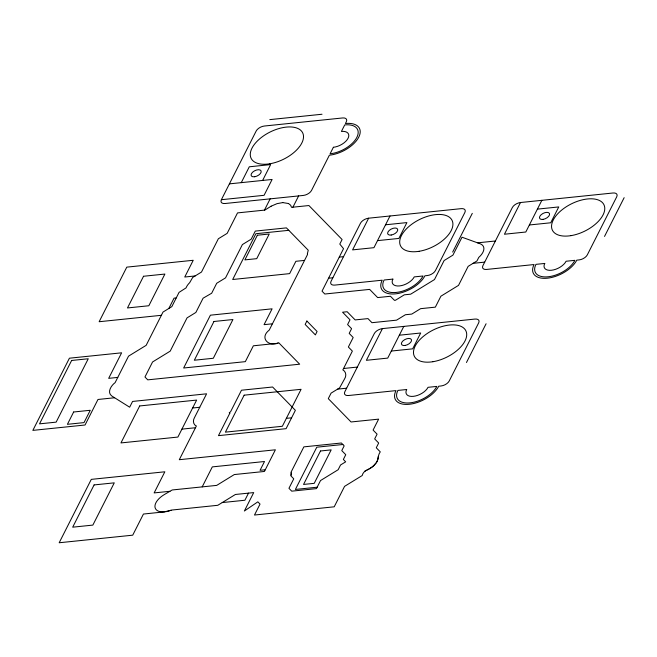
<?xml version="1.0" encoding="UTF-8"?>
<svg xmlns="http://www.w3.org/2000/svg" width="657" height="657" viewBox="0 0 657 657"><rect width="100%" height="100%" fill="white"/><g stroke="black" fill="none" stroke-linecap="round" stroke-linejoin="round"><path stroke-width="0.99" d="M291.248 473.796L290.862 475.84L293.753 478.805L288.94 488.307L291.733 491.165L316.444 488.619L320.534 480.546L338.158 469.722L340.564 464.967L345.672 461.83L343.356 459.457L345.763 454.701L341.771 450.603L344.178 445.857L341.385 442.999L303.863 446.867L291.059 472.145L291.223 474.313M291.265 473.327L291.207 472.884M378.218 457.674L378.177 458.143M378.227 457.215L378.194 456.763M291.067 475.175L291.141 474.748M378.095 458.627L377.98 459.12M377.824 459.621L377.644 460.13M377.414 460.647L377.167 461.165M221.376 199.712L256.164 131.047A6.841 3.614 -26.4 0 1 264.319 126.029L342.617 117.956A6.841 3.614 -26.4 0 1 346.321 121.75L345.434 123.508A24.638 13.017 -26.4 0 1 358.755 137.157A24.638 13.017 -26.4 0 1 329.379 155.2L311.541 190.415A6.841 3.614 -26.4 0 1 303.378 195.433L225.08 203.506A6.841 3.614 -26.4 0 1 221.376 199.712L264.081 195.31L272.113 179.46L229.408 183.87M168.816 308.494L174.056 298.147L176.248 297.917M241.267 182.646L249.29 166.796L270.651 164.595L262.619 180.445M264.451 210.125L270.158 198.857M292.923 207.185L298.631 195.917M202.192 486.886L212.318 466.889L264.516 461.51L260.057 470.313L265.272 469.771M368.643 218.19A6.841 3.614 -26.4 0 0 360.488 223.199L331.054 281.303A6.841 3.614 -26.4 0 0 334.758 285.097L382.21 280.202A24.638 13.017 -26.4 0 0 395.539 293.851A24.638 13.017 -26.4 0 0 424.915 275.8L427.288 275.554A6.841 3.614 -26.4 0 0 435.451 270.544L464.885 212.441A6.841 3.614 -26.4 0 0 461.181 208.647L368.643 218.19L352.595 249.882L373.948 247.681L390.003 215.989M248.502 493.12L244.897 500.24L222.214 502.58M382.44 328.607A6.841 3.614 -26.4 0 0 374.276 333.616L344.843 391.72A6.841 3.614 -26.4 0 0 348.547 395.514L395.999 390.619A24.638 13.017 -26.4 0 0 409.327 404.269A24.638 13.017 -26.4 0 0 438.712 386.217L441.085 385.971A6.841 3.614 -26.4 0 0 449.24 380.961L478.674 322.858A6.841 3.614 -26.4 0 0 474.978 319.064L382.44 328.607L366.384 360.299L387.737 358.098L403.792 326.406M452.673 252.074L472.293 213.344M520.5 202.528A6.841 3.614 -26.4 0 0 512.337 207.546L482.911 265.65A6.841 3.614 -26.4 0 0 486.607 269.436L534.059 264.549A24.638 13.017 -26.4 0 0 547.388 278.19A24.638 13.017 -26.4 0 0 576.772 260.147L579.146 259.901A6.841 3.614 -26.4 0 0 587.309 254.883L616.734 196.78A6.841 3.614 -26.4 0 0 613.038 192.994L520.5 202.528L504.445 234.229L525.805 232.02L541.853 200.328M466.47 362.5L486.09 323.761M604.53 236.421L624.15 197.683M376.872 461.682L376.551 462.208M376.19 462.725L375.804 463.251M375.377 463.768L374.933 464.285M374.457 464.803L373.956 465.312M373.414 465.805L372.864 466.298M372.281 466.782L371.681 467.258M371.057 467.718L370.417 468.17M369.751 468.597L369.078 469.024M271.136 206.183L264.894 210.076L237.53 212.901L227.166 233.35L218.354 238.762L201.494 272.039L192.682 277.459L189.659 282.691A16.425 8.681 -26.4 0 0 186.071 287.873L179.049 292.381L171.83 306.638L163.018 312.059L146.158 345.336L128.526 356.16L115.123 382.629C111.288 385.404 106.623 392.41 111.879 396.048L129.659 407.2L132.574 401.443L206.585 393.814L194.39 417.827C192.715 420.529 193.166 424.685 196.361 426.015L179.295 459.703L275.39 449.799L264.418 471.455L234.319 474.559L216.695 485.392L172.2 489.974L164.464 494.491A16.425 8.681 -26.4 0 0 154.937 506.276A16.425 8.681 -26.4 0 0 164.184 511.902L171.781 510.046L217.779 505.299L235.411 494.475L253.717 492.586L244.379 511.006L257.84 501.841L260.032 504.091L254.489 515.031L334.208 506.81L344.572 486.361L362.196 475.537C363.592 469.205 371.476 469.484 374.786 464.466C378.949 461.206 377.249 455.646 380.263 451.86L376.264 447.77L378.67 443.015L374.671 438.917L377.085 434.162L373.086 430.072L378.629 419.133L351.068 421.975L328.286 398.643L331.079 393.132L339.587 387.909L344.654 378.769C346.576 375.886 346.14 371.632 342.864 369.875L352.366 351.109L348.366 347.011L353.187 337.501L349.187 333.411L351.594 328.656L347.594 324.566L350.009 319.811L342.576 312.206L347.159 311.738L355.158 319.918L367.969 318.604L371.961 322.694L396.573 320.156L405.385 314.744L411.791 314.079L420.603 308.667L435.353 307.148L440.896 296.208L458.52 285.376L468.154 266.364L476.966 260.944L478.772 257.404A16.425 8.681 -26.4 0 0 480.07 243.739L462.002 237.218L452.928 255.13L444.116 260.542L434.482 279.562L410.699 294.172L404.293 294.829L395.481 300.249L394.463 300.348L390.463 296.258L377.652 297.58L369.653 289.392L324.813 294.016L322.02 291.158L343.537 248.666L339.792 244.084L342.1 239.526L308.913 205.542L291.503 207.333L290.649 205.23L288.522 203.53M368.38 469.418L367.682 469.812M271.144 206.183L276.999 203.662L282.765 202.586M366.959 470.174L366.236 470.535M365.506 470.855L364.766 471.176M171.066 510.317L170.319 510.588M169.572 510.826L168.833 511.047M278.001 342.995L277.492 343.126M168.085 511.245L167.354 511.417M276.54 343.324L276.039 343.414M166.623 511.565L165.901 511.696M275.102 343.545L253.364 345.796L245.34 361.646L183.648 368.002L210.404 315.179L272.097 308.823L264.065 324.665L272.425 323.802M165.194 511.787L143.44 514.045L132.73 535.176L59.179 542.756L91.29 479.372L164.841 471.792L154.14 492.914L169.949 491.288M269.813 119.623L322.012 114.244M288.793 230.32L255.885 233.72L232.693 279.496L289.638 273.624L295.88 261.297L304.536 260.41M385.544 224.793L406.897 222.592L398.865 238.434L377.512 240.634M537.393 209.131L558.754 206.93L550.722 222.78L529.37 224.981M339.275 257.092L343.537 256.657M477.573 242.835L495.394 240.996M195.145 275.948L184.757 277.016L193.232 260.287L126.793 267.136L99.15 321.725L161.367 315.303M328.566 278.223L332.836 277.78M473.097 263.326L484.694 262.127M399.333 335.21L420.685 333.009L412.662 348.851L391.309 351.052M117.767 377.405L108.684 378.342L121.619 352.817L69.42 358.196L32.85 430.384L85.049 425.005L97.983 399.472L114.605 397.756M343.562 368.495L357.334 367.074M337.591 389.133L346.633 388.205M192.616 408.005L199.753 407.274M181.915 429.136L195.49 427.732M286.37 418.353L291.593 417.819M342.855 444.502L316.789 447.195L295.387 489.449L317.159 487.207M282.773 202.586L288.513 203.53M307.394 253.651L307.476 254.604L269.247 330.077C258.989 337.969 268.918 347.463 278.782 342.798L299.674 364.192L147.751 379.853L144.959 376.995L152.564 361.974L170.196 351.15L187.056 317.873L195.868 312.453L203.095 298.196L211.677 293.227L216.72 283.274L225.54 277.862L242.392 244.576L251.204 239.164L255.294 231.092L286.411 227.88L308.248 250.235L307.394 253.651M71.638 360.471L39.527 423.855L56.141 422.139L88.252 358.755L71.638 360.471M73.65 411.996L67.408 424.315L84.014 422.607L90.255 410.28L73.65 411.996M143.538 276.26L127.483 307.952L148.835 305.751L164.891 274.059L143.538 276.26M94.099 484.923L72.697 527.177L92.859 525.099L114.269 482.846L94.099 484.923M139.686 405.952L120.962 442.925L177.899 437.061L196.632 400.08L139.686 405.952M257.363 235.231L244.88 259.885L256.739 258.661L269.23 234.007L257.363 235.231M213.952 321.487L194.332 360.225L213.311 358.27L232.939 319.532L213.952 321.487M333.386 147.283L330.093 153.795A22.445 11.859 -26.4 0 0 356.858 137.354A22.445 11.859 -26.4 0 0 344.72 124.92L341.418 131.433A12.319 6.513 -26.4 0 1 348.079 138.257A12.319 6.513 -26.4 0 1 333.386 147.283M229.786 413.31L218.469 435.64L286.091 428.668L295.379 410.329L272.598 387.006L241.48 390.217L230.525 411.849L229.244 412.752L229.786 413.31M244.141 395.177L225.408 432.15L282.354 426.278L301.078 389.305L244.141 395.177M306.885 321.035L305.16 324.435L315.376 334.898L317.101 331.498L306.885 321.035M320.493 450.981L303.55 484.439L314.227 483.338L331.169 449.881L320.493 450.981M392.886 279.102L384.107 280.005A22.445 11.859 -26.4 0 0 396.245 292.439A22.445 11.859 -26.4 0 0 423.018 275.997L414.238 276.901A12.319 6.513 -26.4 0 1 399.546 285.926A12.319 6.513 -26.4 0 1 392.886 279.102M544.743 263.449L535.964 264.352A22.445 11.859 -26.4 0 0 548.102 276.786A22.445 11.859 -26.4 0 0 574.875 260.336L566.096 261.248A12.319 6.513 -26.4 0 1 551.404 270.265A12.319 6.513 -26.4 0 1 544.743 263.449M406.675 389.519L397.904 390.422A22.445 11.859 -26.4 0 0 410.042 402.856A22.445 11.859 -26.4 0 0 436.815 386.415L428.036 387.318A12.319 6.513 -26.4 0 1 413.343 396.343A12.319 6.513 -26.4 0 1 406.675 389.519M543.068 219.389A5.478 2.891 -26.4 0 0 549.474 213.541A5.478 2.891 -26.4 0 0 541.064 214.79A5.478 2.891 -26.4 0 0 543.068 219.389M570.999 235.641A28.744 15.185 -26.4 0 0 603.939 204.738A28.744 15.185 -26.4 0 0 559.542 211.965A28.744 15.185 -26.4 0 0 570.999 235.641M404.999 345.467A5.478 2.891 -26.4 0 0 411.413 339.62A5.478 2.891 -26.4 0 0 403.004 340.86A5.478 2.891 -26.4 0 0 404.999 345.467M432.938 361.711A28.744 15.185 -26.4 0 0 465.879 330.816A28.744 15.185 -26.4 0 0 421.482 338.035A28.744 15.185 -26.4 0 0 432.938 361.711M391.211 235.042A5.478 2.891 -26.4 0 0 397.616 229.203A5.478 2.891 -26.4 0 0 389.215 230.443A5.478 2.891 -26.4 0 0 391.211 235.042M419.15 251.294A28.744 15.185 -26.4 0 0 452.082 220.399A28.744 15.185 -26.4 0 0 407.685 227.618A28.744 15.185 -26.4 0 0 419.15 251.294M254.67 176.749A5.478 2.891 -26.4 0 0 261.075 170.902A5.478 2.891 -26.4 0 0 252.666 172.15A5.478 2.891 -26.4 0 0 254.67 176.749M269.74 163.79A28.744 15.185 -26.4 0 0 302.68 132.886A28.744 15.185 -26.4 0 0 258.283 140.105A28.744 15.185 -26.4 0 0 269.74 163.79"/></g></svg>
